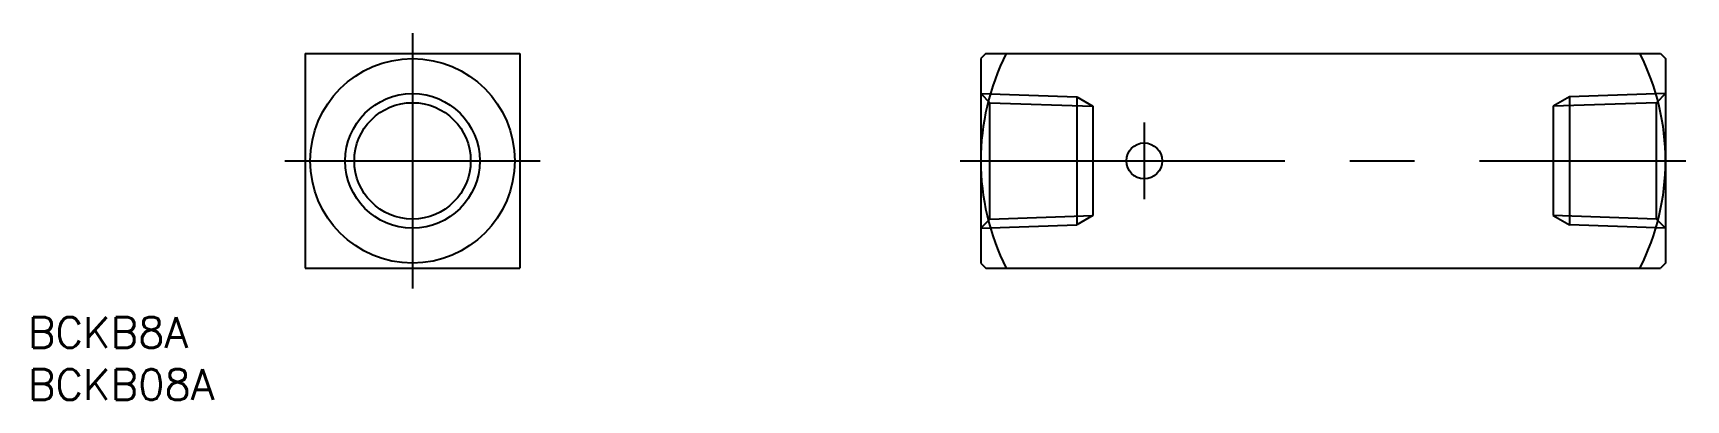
# Model space of a CAD drawing. Extents: x -37 to 125, y -23 to 12.
import ezdxf

# ---------------------------------------------------------------- set-up
doc = ezdxf.new("R2010")
doc.units = 0
doc.linetypes.add('CENTER', pattern=[50.8, 31.75, -6.35, 6.35, -6.35])
doc.linetypes.add('DASHED', pattern=[19.05, 12.7, -6.35])
doc.layers.get('0').update_dxf_attribs({"linetype": 'CONTINUOUS'})
doc.layers.add('CENTER', color=1, linetype='CENTER')
doc.styles.get("Standard").update_dxf_attribs({"font": 'txt.shx', "height": 3, "bigfont": 'bigfont.shx'})

msp = doc.modelspace()

# ---------------------------------------------------------------- linework, layer by layer
at = {"color": 7, "linetype": 'CONTINUOUS'}
for p, q in [((-10.5, 10.5), (10.5, 10.5)), ((-10.5, 10.5), (-10.5, -10.5)), ((10.5, 10.5), (10.5, -10.5)), ((56.1, 10.5), (55.6, 10)), ((55.6, 10), (55.6, -10)), ((56.1, 10.5), (122.1, 10.5)), ((122.1, 10.5), (122.6, 10)), ((122.6, 10), (122.6, -10)), ((-10.5, -10.5), (10.5, -10.5)), ((55.6, -10), (56.1, -10.5)), ((56.1, -10.5), (122.1, -10.5)), ((122.6, -10), (122.1, -10.5))]:
    msp.add_line(p, q, dxfattribs=at)
at = {"color": 3, "linetype": 'DASHED'}
for p, q in [((55.6, 6.58), (56.49, 5.69)), ((55.6, 6.58), (65, 6.25)), ((122.6, 6.58), (113.2, 6.25)), ((122.6, 6.58), (121.71, 5.69)), ((56.49, -5.69), (56.49, 5.69)), ((56.49, 5.69), (66.58, 5.34)), ((65, 6.25), (65, -6.25)), ((65, 6.25), (66.58, 5.34)), ((65, 5.39), (65, -5.39)), ((66.58, 5.34), (66.58, -5.34)), ((113.2, 6.25), (111.62, 5.34)), ((121.71, 5.69), (111.62, 5.34)), ((111.62, 5.34), (111.62, -5.34)), ((113.2, 6.25), (113.2, -6.25)), ((113.2, 5.39), (113.2, -5.39)), ((121.71, -5.69), (121.71, 5.69)), ((56.49, -5.69), (55.6, -6.58)), ((55.6, -6.58), (65, -6.25)), ((56.49, -5.69), (66.58, -5.34)), ((66.58, -5.34), (65, -6.25)), ((111.62, -5.34), (113.2, -6.25)), ((121.71, -5.69), (111.62, -5.34)), ((122.6, -6.58), (113.2, -6.25)), ((121.71, -5.69), (122.6, -6.58))]:
    msp.add_line(p, q, dxfattribs=at)
at = {"color": 7, "linetype": 'CONTINUOUS'}
for centre, radius in [((0, 0), 10), ((0, 0), 5.69), ((71.6, 0), 1.75)]:
    msp.add_circle(centre, radius, dxfattribs=at)
at = {"color": 3, "linetype": 'CONTINUOUS'}
msp.add_circle((0, 0), 6.58, dxfattribs=at)
at = {"color": 7, "linetype": 'CONTINUOUS'}
for centre, start, end in [((78.9, 0), 153.215, 206.785), ((99.3, 0), 333.215, 26.785)]:
    msp.add_arc(centre, 23.3, start, end, dxfattribs=at)
at = {"layer": 'CENTER', "color": 1, "linetype": 'CENTER'}
for p, q in [((0, 12.5), (0, -12.5)), ((71.6, 3.75), (71.6, -3.75)), ((-12.5, 0), (12.5, 0)), ((53.6, 0), (124.6, 0))]:
    msp.add_line(p, q, dxfattribs=at)

# ---------------------------------------------------------------- texts
at = {"color": 7, "linetype": 'CONTINUOUS'}
for s, p in [('BCKB8A', (-37.64, -18.28)), ('BCKB08A', (-37.64, -23.39))]:
    msp.add_text(s, height=3, dxfattribs=at).set_placement(p)

doc.saveas('drawing.dxf')
